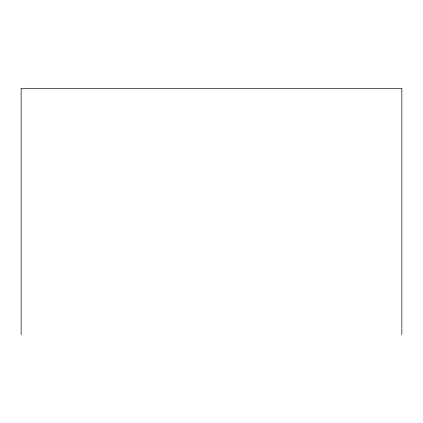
<?xml version="1.0" encoding="UTF-8"?>
<svg xmlns="http://www.w3.org/2000/svg" width="423" height="423" viewBox="0 0 423 423"><rect width="100%" height="100%" fill="white"/><g stroke="black" fill="none" stroke-linecap="round" stroke-linejoin="round"><path stroke-width="0.63" d="M401.85 334.693L401.85 88.307L21.15 88.307L21.15 334.693"/></g></svg>
